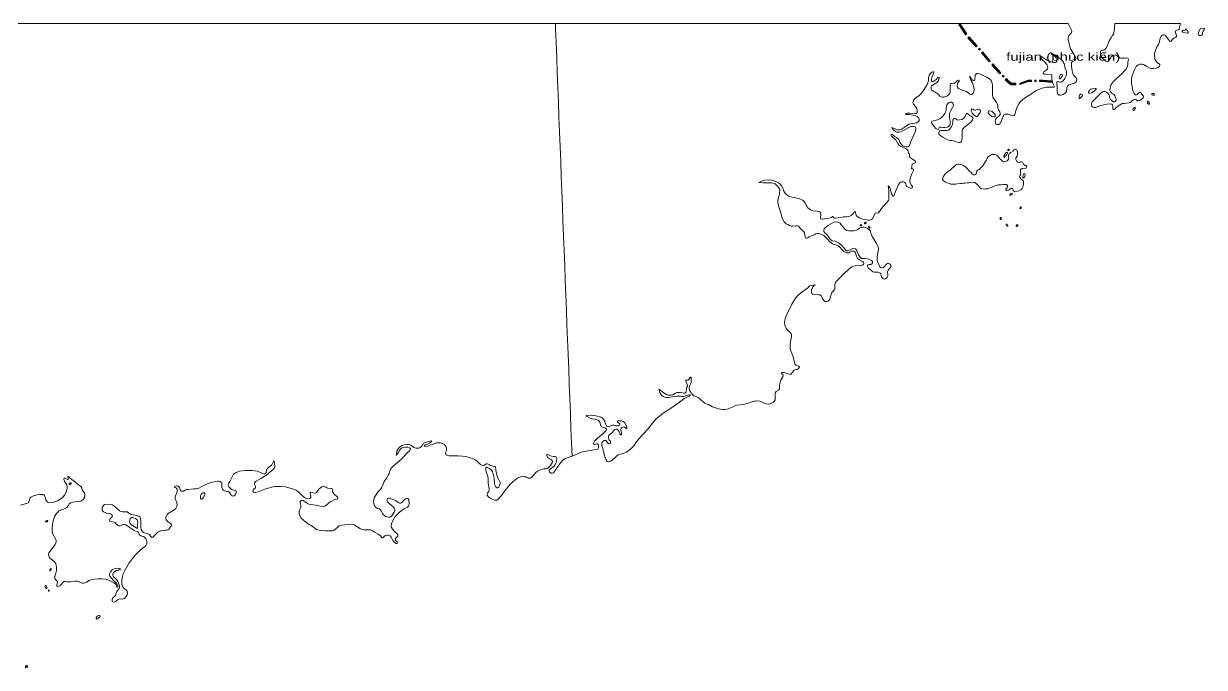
# Model space of a CAD drawing. Header units: metres. Extents: x -835890 to 1024355, y 79891 to 2211954.
# Drawn here: x 686663 to 981741, y 2050865 to 2211776 of the extents above; entities that cross this region are included whole.
import ezdxf

# ---------------------------------------------------------------- set-up
doc = ezdxf.new("R2010")
doc.units = ezdxf.units.M
doc.header["$LTSCALE"] = 2200
for name, color, linetype, lineweight in [('18', 7, 'Continuous', 13), ('20', 7, 'Continuous', 13), ('37', 7, 'Continuous', 13)]:
    doc.layers.add(name, color=color, linetype=linetype, lineweight=lineweight)

msp = doc.modelspace()

# ---------------------------------------------------------------- hatches: boundary and pattern name
at = {"layer": '37'}
for points in [[(920749, 2211746), (922355, 2209212), (922017, 2208998), (920411, 2211531)], [(922922, 2208439), (924976, 2206253), (924684, 2205979), (922630, 2208165)], [(925659, 2205214, 1), (925370, 2205559, 1)], [(926310, 2204749), (928237, 2202450), (927930, 2202193), (926003, 2204492)], [(928877, 2201694), (930913, 2199491), (930620, 2199220), (928583, 2201422)], [(931598, 2198456, 1), (931293, 2198786, 1)], [(932271, 2198022), (932760, 2197493), (933540, 2196851), (934630, 2196889), (934644, 2196489), (933402, 2196446), (932485, 2197202), (931977, 2197751)], [(935629, 2196923), (935607, 2196922), (937709, 2197673), (938506, 2197673), (938506, 2197273), (937778, 2197273), (935683, 2196525), (935643, 2196523)], [(939731, 2197473, 1), (939281, 2197473, 1)], [(940506, 2197673), (941350, 2197673), (943516, 2197482), (943480, 2197083), (941332, 2197273), (940506, 2197273)]]:
    msp.add_hatch(color=256, dxfattribs=at).paths.add_polyline_path(points)

# ---------------------------------------------------------------- linework, layer by layer
at = {"layer": '18'}
for p, q in [((947717, 2211776), (819552, 2211776)), ((908584, 2175519), (908725, 2176641)), ((931424, 2171523), (930994, 2171476)), ((883079, 2146211), (884494, 2146514))]:
    msp.add_line(p, q, dxfattribs=at)
for points in [[(614530, 2211776), (819552, 2211776), (819591, 2210767), (819595, 2210656), (819738, 2206946), (819881, 2203237), (820024, 2199529), (820167, 2195820), (820310, 2192112), (820453, 2188404), (820596, 2184696), (820739, 2180989), (820882, 2177282), (821025, 2173575), (821167, 2169869), (821310, 2166163), (821453, 2162457), (821596, 2158752), (821739, 2155047), (821882, 2151342), (822025, 2147637), (822167, 2143933), (822310, 2140229), (822453, 2136525), (822596, 2132822), (822739, 2129118), (822881, 2125416), (823024, 2121713), (823167, 2118011), (823310, 2114309), (823452, 2110607), (823595, 2106905), (823720, 2103674), (823245, 2103506), (822023, 2103085), (821405, 2102643), (820845, 2102025), (819078, 2099525), (818813, 2099378), (818401, 2099437), (818077, 2099760), (817989, 2100084), (818018, 2100319), (818166, 2100437), (818548, 2100643), (818902, 2100878), (819226, 2101143), (819491, 2101555), (819726, 2102114), (819844, 2102614), (819932, 2103114), (819844, 2103379), (819520, 2103555), (819196, 2103614), (818607, 2103673), (818195, 2103791), (817665, 2104055), (817518, 2104085), (817430, 2104026), (817430, 2103732), (817591, 2103423), (817788, 2103246), (818004, 2103099), (818514, 2102854), (818769, 2102609), (818867, 2102403), (818867, 2102217), (818759, 2101992), (818308, 2101355), (817763, 2100753), (817527, 2100547), (817203, 2100459), (816703, 2100459), (815584, 2100135), (815054, 2099870), (814582, 2099458), (813669, 2098429), (813257, 2098193), (813021, 2098164), (812756, 2098193)], [(819552, 2211776), (819591, 2210767), (819595, 2210656), (819738, 2206946), (819881, 2203237), (820024, 2199529), (820167, 2195820), (820310, 2192112), (820453, 2188404), (820596, 2184696), (820739, 2180989), (820882, 2177282), (821025, 2173575), (821167, 2169869), (821310, 2166163), (821453, 2162457), (821596, 2158752), (821739, 2155047), (821882, 2151342), (822025, 2147637), (822167, 2143933)], [(946861, 2198019), (946445, 2197492), (946111, 2197242), (945861, 2197159), (945583, 2197159), (945139, 2197270), (944972, 2197270), (944861, 2197131), (944861, 2196881), (944917, 2195827), (944972, 2194606), (945000, 2194273), (945250, 2193995), (945528, 2193884), (945861, 2193884), (946458, 2194037), (946931, 2194398), (947264, 2194814), (947403, 2195563), (947403, 2195758), (947542, 2196118), (947764, 2196368), (948403, 2196618), (949264, 2196923), (949542, 2197062), (949764, 2197367), (949847, 2197728), (949764, 2198144), (949472, 2198491), (949056, 2198880), (948833, 2199296), (948667, 2199962), (948500, 2201100), (948500, 2201794), (948556, 2202071), (948695, 2202238), (949445, 2202571), (949653, 2202857), (949653, 2203135), (949458, 2203551), (948847, 2204549), (948292, 2205437), (947681, 2207711), (947681, 2208182), (947903, 2208792), (948264, 2209208), (948570, 2209541), (948653, 2209763), (948570, 2210124), (948233, 2210776), (947717, 2211776)], [(958899, 2191346), (958790, 2191486), (958603, 2191626), (958142, 2191712), (957346, 2191681), (955863, 2191338), (954551, 2190839), (954122, 2190815), (953794, 2190940), (953591, 2191174), (953529, 2191439), (953560, 2191923), (953685, 2192250), (954169, 2192749), (955793, 2194325), (956300, 2194723), (956612, 2194832), (956971, 2194785), (957299, 2194613), (957643, 2194379), (957861, 2194052), (957955, 2193709), (958111, 2193178), (958314, 2192804), (958689, 2192445), (959032, 2192258), (959282, 2192227), (959469, 2192289), (959625, 2192492), (959680, 2192718), (959664, 2192983), (959540, 2193342), (959368, 2193732), (959212, 2193935), (958993, 2194138), (958556, 2194403), (958322, 2194606), (958197, 2194824), (958103, 2195152), (958158, 2195705), (958252, 2196095), (958470, 2196563), (958985, 2197250), (959735, 2197951), (961194, 2199285), (962256, 2200564), (962436, 2200868), (962514, 2201180), (962592, 2201555), (962592, 2202101), (962654, 2202459), (962748, 2202787), (962732, 2202943), (962592, 2203099), (962334, 2203185), (961913, 2203153), (961288, 2203107), (960929, 2203107), (960742, 2203122), (960492, 2203247), (960055, 2203621), (959711, 2203855), (959430, 2203949), (959118, 2203918), (958806, 2203762), (958486, 2203504), (958267, 2203130), (957971, 2202709), (957799, 2202475), (957580, 2202303), (957377, 2202288), (957128, 2202397), (956706, 2202693), (956316, 2203114), (956019, 2203582), (955800, 2204097), (955754, 2204690), (955800, 2204986), (955925, 2205095), (956097, 2205127), (956550, 2205111), (956800, 2205220), (957081, 2205532), (957424, 2206140), (957971, 2207482), (958337, 2208176), (958712, 2208706), (958993, 2209128), (959181, 2209861), (959256, 2210776), (959339, 2211776), (975756, 2211776)], [(975756, 2211776), (975529, 2210776), (975503, 2210660), (975456, 2210410), (975363, 2210285), (975175, 2210239), (974707, 2210145), (974566, 2210005), (974520, 2209818), (974504, 2209553), (974785, 2208805), (974785, 2208586), (974691, 2208493), (974473, 2208337), (974129, 2208150), (973794, 2207817), (973450, 2207427), (973325, 2207334), (973232, 2207334), (973091, 2207396), (972701, 2207895), (971983, 2208831), (971717, 2208972), (971405, 2208972), (971171, 2208878), (970937, 2208644), (970656, 2208145), (970421, 2206944), (970242, 2206562), (969836, 2205985), (969586, 2205345), (969399, 2204565), (969305, 2203941), (969344, 2203263), (969391, 2202841), (969578, 2202498), (969781, 2202186), (970062, 2201999), (970437, 2201718), (970577, 2201531), (970585, 2201367), (970507, 2201180), (970382, 2200977), (970023, 2200712), (969617, 2200619), (969055, 2200541), (968696, 2200541), (968321, 2200588), (967916, 2200728), (967354, 2201087), (966557, 2201586), (966097, 2201656), (965582, 2201640), (965176, 2201438), (964723, 2201016), (964176, 2200065), (963646, 2198536), (963529, 2197655), (963497, 2196844), (963755, 2195682), (963895, 2194980), (964223, 2194340), (964520, 2194013), (964645, 2193982), (964785, 2193982), (964910, 2194044), (965363, 2194512), (965503, 2194528), (965691, 2194543), (965941, 2194356), (966393, 2193841), (966503, 2193607), (966503, 2193420), (966471, 2193217), (966206, 2192952), (965511, 2192586), (965199, 2192461), (964980, 2192508), (964762, 2192742), (964559, 2192835), (964418, 2192835), (964184, 2192820), (963841, 2192648), (963263, 2192087), (962920, 2191977), (962311, 2191915), (961616, 2191845), (961226, 2191782), (960913, 2191673), (960523, 2191408), (959696, 2190800), (959352, 2190425), (959165, 2190347), (959102, 2190332), (958978, 2190332), (958884, 2190379), (958821, 2190519), (958821, 2190659), (958899, 2190924), (958899, 2191127), (958899, 2191346)], [(939820, 2195036), (941236, 2195619), (942292, 2195869), (943070, 2195924), (943903, 2195924), (944125, 2195924), (944208, 2196007), (944208, 2196146), (943875, 2196840), (943681, 2197395), (943625, 2197950), (943653, 2198616), (943611, 2198935), (943445, 2199074), (942056, 2199102), (941778, 2199129), (941583, 2199185), (941472, 2199351), (941556, 2199712), (941861, 2199879), (942500, 2200406), (942639, 2200711), (942528, 2201239), (942361, 2201544), (941861, 2202099), (941195, 2202682), (940861, 2203209), (940639, 2203764), (942389, 2202654), (943639, 2202182), (944222, 2202016), (944556, 2202043), (944722, 2202155), (944861, 2202404), (944861, 2202710), (944778, 2203154), (944472, 2203514), (943472, 2204236), (943389, 2204347), (943389, 2204375), (943500, 2204375), (945292, 2203306), (946042, 2202779), (946486, 2202252), (946736, 2201808), (946847, 2201086), (946903, 2200697), (947181, 2200170), (947292, 2199671), (947292, 2199199), (947222, 2198741), (946861, 2198019)], [(907497, 2189425), (907789, 2189425), (908157, 2189405), (909341, 2189289), (909574, 2189289), (909749, 2189347), (909924, 2189464), (910001, 2189677), (910001, 2189987), (909895, 2190559), (909526, 2191083), (909079, 2191607), (908924, 2191820), (908905, 2192014), (908924, 2192266), (909041, 2192537), (909332, 2192964), (910448, 2193827), (911011, 2194351), (911729, 2195281), (912466, 2196561), (912661, 2197007), (912777, 2197473), (912816, 2198210), (912991, 2198772), (913088, 2199044), (913631, 2199625), (913883, 2199761), (914039, 2199742), (914116, 2199664), (914116, 2199548), (914039, 2199315), (913728, 2198559), (913515, 2197861), (913515, 2197570), (913534, 2197415), (913631, 2197318), (913786, 2197318), (913980, 2197337), (914213, 2197453), (914679, 2197841), (915164, 2198326), (915320, 2198365), (915436, 2198287), (915436, 2198113), (915339, 2197725), (915145, 2197318), (914990, 2197143), (914631, 2196881), (913777, 2196377), (913583, 2196183), (913485, 2195912)], [(913485, 2195912), (913447, 2195524), (913641, 2195175), (913951, 2194884), (914456, 2194612), (914825, 2194419), (915116, 2194225), (915388, 2193934), (915640, 2193682), (915931, 2193468), (916203, 2193371), (916630, 2193371), (917358, 2193633), (917882, 2194060), (918134, 2194389), (918212, 2194680), (918231, 2196406), (918290, 2196620), (918367, 2196736), (918464, 2196814), (919008, 2196872), (919347, 2196920), (919619, 2197134), (920066, 2197580), (920279, 2197657), (920434, 2197657), (920493, 2197560), (920434, 2197386), (920163, 2196881), (920046, 2196610), (919969, 2196280), (919969, 2196028), (920027, 2195854), (920221, 2195640), (920493, 2195466), (921366, 2195097), (922259, 2194787), (922608, 2194574), (923152, 2194166), (923346, 2194089), (923540, 2194089), (923734, 2194147), (924006, 2194438), (924142, 2194806), (924190, 2195220), (924093, 2195782), (923977, 2196402), (923763, 2196945), (923414, 2197642), (923014, 2198616)], [(923014, 2198616), (923792, 2197672), (924097, 2197534), (924209, 2197534), (924320, 2197561), (924403, 2197700), (924403, 2198061), (924431, 2198533), (924486, 2198866), (924847, 2199338), (925014, 2199393), (925320, 2199338), (926347, 2198866), (926959, 2198588), (927570, 2198339), (928139, 2197908), (928417, 2197575), (928667, 2196854), (928750, 2196326), (928750, 2195605), (928750, 2194634), (928750, 2193912), (928875, 2193426), (929292, 2192788), (929820, 2192094), (929986, 2191706), (930097, 2191289), (930097, 2190707), (930320, 2190235), (930653, 2189763), (930736, 2189430), (930709, 2189097), (930570, 2188819), (929764, 2188181), (929514, 2187820), (929459, 2187515), (929514, 2187099), (929653, 2186738), (929875, 2186544), (930292, 2186571), (930514, 2186682), (930764, 2187015), (931459, 2188570), (931653, 2188958), (931931, 2189152), (932264, 2189180), (932681, 2189180), (933459, 2188930), (933875, 2188764), (934167, 2188833), (934278, 2188916), (934389, 2189166), (934695, 2190249), (934945, 2190942), (935361, 2191692), (935806, 2192330), (936792, 2193149), (939820, 2195036)], [(909438, 2177479), (908827, 2177896), (908303, 2178187), (908148, 2178342), (908089, 2178536), (908031, 2178943), (907934, 2179195), (907759, 2179428), (907682, 2179641), (907682, 2179971), (907624, 2180126), (907371, 2180378), (906731, 2180708), (905789, 2181144), (905421, 2181435), (905149, 2181823), (904838, 2182366), (904625, 2182715), (904334, 2182948), (903848, 2183277), (903577, 2183626), (903441, 2183879), (903441, 2184014), (903460, 2184131), (903547, 2184179), (903858, 2183946), (904324, 2183578), (904829, 2183287), (905139, 2183054), (905353, 2182822), (905644, 2182162), (905857, 2181813), (906110, 2181484), (906362, 2181251), (906711, 2181076), (907235, 2180999), (907507, 2180999), (907721, 2181018), (907857, 2181115), (908012, 2181290), (908410, 2182269), (909497, 2184732), (909652, 2185197), (909652, 2185527), (909574, 2185818), (909458, 2185954), (909206, 2186070), (908895, 2186070), (908371, 2186031), (907905, 2185837), (906372, 2185003), (905867, 2184732), (905498, 2184615), (905188, 2184615), (904858, 2184674), (904528, 2184829), (904159, 2185120), (903868, 2185430), (903654, 2185779), (904644, 2185352), (905071, 2185217), (905663, 2185246), (905974, 2185343), (906750, 2185828), (907565, 2186390), (907915, 2186603), (908303, 2186739), (908730, 2186797), (909429, 2186894), (909856, 2186991), (910302, 2187282), (910467, 2187563), (910467, 2187873), (910351, 2188145), (909943, 2188572), (909438, 2188824), (908895, 2188921), (908002, 2189018), (907342, 2189037), (907032, 2189095), (907206, 2189309), (907497, 2189425)], [(930994, 2171476), (930873, 2171469), (930194, 2171469), (929721, 2171351), (929366, 2171203), (929012, 2171026), (928717, 2170908), (928244, 2170701), (927919, 2170612), (927624, 2170494), (927062, 2170464), (926708, 2170435), (925999, 2170583), (925586, 2170849), (925172, 2171322), (924677, 2171820), (924311, 2172065), (923551, 2172107), (923060, 2172090), (922779, 2172016), (922440, 2171972), (921864, 2171927), (921539, 2171883), (921229, 2171839), (920771, 2171824), (919966, 2171698), (919626, 2171654), (919331, 2171639), (919035, 2171610), (918716, 2171621), (918415, 2171684), (918075, 2171787), (917750, 2171891), (917411, 2171994), (917086, 2172142), (916820, 2172275), (916443, 2172548), (916310, 2172829), (916340, 2173021), (916340, 2173213), (916429, 2173464), (916650, 2173760), (916886, 2174056), (917078, 2174307), (917374, 2174573), (917566, 2174721), (917817, 2174883), (918230, 2175176), (918718, 2175652), (919043, 2175933), (919309, 2176184), (919515, 2176391), (919781, 2176583), (920091, 2176671), (920467, 2176620), (920793, 2176531), (921088, 2176457), (921398, 2176368), (921620, 2176265), (921842, 2176161), (922211, 2175792), (923164, 2174823), (923357, 2174631), (923815, 2174113), (924051, 2173951), (924258, 2173951), (924583, 2174069), (924746, 2174246), (924820, 2174586), (924893, 2175000), (924938, 2175089), (925041, 2175148), (925204, 2175207), (925307, 2175252), (925486, 2175297), (926342, 2176236), (927026, 2177297), (927044, 2177315), (927191, 2177522), (927310, 2177729), (927448, 2178041), (927742, 2178442), (928069, 2178735), (928277, 2178890), (928500, 2179024), (928857, 2179102), (929153, 2179102), (929374, 2179058), (929596, 2178999), (929788, 2178880), (929951, 2178777), (930202, 2178481), (930586, 2178068), (930704, 2177935), (930837, 2177772), (931325, 2177373), (931547, 2177255), (931724, 2177255), (931872, 2177284), (932300, 2177432), (932419, 2177506)], [(932419, 2177506), (932646, 2177678), (932756, 2177854), (932845, 2178088), (932818, 2178555), (932803, 2178866), (932830, 2178974), (932873, 2179120), (932999, 2179260), (933182, 2179450), (933329, 2179589), (933743, 2179766), (933849, 2179838), (933952, 2179948), (934113, 2180197), (934275, 2180329), (934422, 2180373), (934599, 2180364), (934761, 2180290), (934891, 2180139), (934957, 2180007), (934962, 2179907), (935006, 2179774), (935078, 2179341), (935053, 2178818), (934979, 2178656), (934809, 2178453), (934766, 2178423), (934637, 2178215), (934637, 2177774), (934762, 2177472), (934880, 2177295), (935101, 2177156), (935339, 2177089), (935501, 2177089), (935708, 2177147), (935851, 2177222), (936050, 2177266), (936269, 2177147), (936535, 2176660), (936964, 2176349), (937126, 2176276), (937294, 2176158), (937329, 2176060), (937357, 2175909), (937286, 2175743), (936993, 2175522), (936550, 2175478), (936343, 2175522), (936166, 2175522), (935989, 2175478), (935885, 2175404), (935811, 2175300), (935782, 2175153), (935767, 2174872), (935767, 2174591), (935796, 2174443), (935841, 2174192), (935796, 2173940), (935588, 2173770), (935559, 2173489), (935643, 2173272), (935758, 2173104), (935870, 2172994), (936051, 2172822), (936260, 2172676), (936344, 2172593), (936459, 2172446), (936501, 2172300), (936511, 2171929), (936511, 2171752), (936490, 2171214), (936396, 2170869), (936218, 2170524), (936038, 2170307), (935412, 2169950), (934619, 2169771), (934373, 2169763), (934160, 2169919), (933988, 2170172), (933849, 2170410), (933750, 2170549), (933569, 2170608), (933421, 2170593), (933226, 2170467), (932988, 2170238), (932635, 2170041), (932340, 2169988), (932125, 2170067), (932086, 2170221), (932144, 2170410), (932250, 2170573), (932473, 2170745), (932540, 2170886), (932540, 2171129), (932503, 2171305), (932399, 2171482), (932267, 2171523), (932135, 2171572), (931726, 2171564), (931424, 2171523)], [(899488, 2164382), (900284, 2164502), (901275, 2165867), (902397, 2167063), (902808, 2167586), (902920, 2167866), (902920, 2168239), (902864, 2168912), (902920, 2170051), (902733, 2171228), (902901, 2171116), (903144, 2170724), (903331, 2170313), (903425, 2169827), (903574, 2169192), (903799, 2168781), (903855, 2168632), (903967, 2168613), (904098, 2168632), (904219, 2168884), (904724, 2170266), (905304, 2171574), (905659, 2171985), (905883, 2172153), (906238, 2172190), (906556, 2172190), (906874, 2172059), (907080, 2171891), (907173, 2171704), (907229, 2171368), (907267, 2171181), (907416, 2171051), (907678, 2170901), (908015, 2170733), (908276, 2170658), (908538, 2170658), (908706, 2170733), (908744, 2170770), (908800, 2170883), (908781, 2171051), (908426, 2171499), (908258, 2171798), (908173, 2172255), (908173, 2172704), (908342, 2173600), (908510, 2174049), (908697, 2174422), (908959, 2174870), (909052, 2175169), (909052, 2175337), (908921, 2175468), (908584, 2175519)], [(908725, 2176641), (908879, 2176704), (909499, 2176993), (909565, 2177189), (909438, 2177479)], [(882138, 2158116), (882023, 2158289), (881831, 2159251), (881811, 2159501), (881667, 2159760), (880762, 2160683), (880281, 2161106), (879935, 2161260), (879589, 2161260), (878915, 2161164), (878511, 2161164), (878088, 2161298), (877607, 2161529), (877241, 2161740), (876760, 2162202), (876288, 2162942), (876134, 2163423), (875884, 2164442), (875336, 2166201), (875163, 2167066), (875163, 2167585), (875317, 2168297), (875576, 2169171), (875634, 2170287), (875403, 2170748), (875018, 2171267), (874441, 2171709), (873998, 2171902), (873537, 2172017), (872401, 2172017), (871516, 2171959), (870400, 2172055), (871295, 2172488), (871795, 2172642), (872738, 2172699), (873623, 2172623), (874143, 2172507), (874778, 2172257), (875278, 2171950), (875740, 2171642), (876096, 2171229), (876462, 2170440), (876673, 2169921), (876904, 2169479), (877116, 2169191), (877404, 2168941), (877924, 2168652), (878675, 2168422), (879194, 2168287), (880416, 2168027)], [(880416, 2168027), (881128, 2167758), (881475, 2167528), (881763, 2167278), (881994, 2166951), (882225, 2166412), (882437, 2166028), (882629, 2165759), (882937, 2165470), (883322, 2165201), (883928, 2164977), (884986, 2164881), (885391, 2164842), (885660, 2164708), (885833, 2164496), (885872, 2164247), (885872, 2163882), (885833, 2163440), (885833, 2163151), (885910, 2162998), (886103, 2162902), (886353, 2162902), (886815, 2162940), (887411, 2163055), (887950, 2163132), (888264, 2163222), (888450, 2163318), (888604, 2163420), (888790, 2163542), (888874, 2163574), (888951, 2163574), (889002, 2163536), (889047, 2163427), (889085, 2163286), (889143, 2163209), (889278, 2163151), (889566, 2163132), (890182, 2163209), (890760, 2163286), (891527, 2163463), (892281, 2163515), (892863, 2163549), (893171, 2163651), (893479, 2163840), (893736, 2164096), (894130, 2164507), (894301, 2164781), (894353, 2164815), (894481, 2164789), (894584, 2164533), (894601, 2164139), (894704, 2163917), (894892, 2163677), (895115, 2163489), (895440, 2163267), (896365, 2162890), (897341, 2162702), (897752, 2162668), (898129, 2162685), (898548, 2162827), (898761, 2162990), (899488, 2164382)], [(893508, 2159983), (894172, 2160007), (894670, 2160101), (895120, 2160315), (895547, 2160623), (895926, 2160836), (896353, 2160931), (896709, 2160931), (897444, 2160670), (898013, 2160267), (898298, 2159888), (898416, 2159391), (898630, 2158751), (899033, 2158040), (899839, 2156785), (900147, 2156169), (900278, 2155683), (900278, 2155257), (900135, 2154688), (899993, 2153456), (899993, 2152556), (900278, 2151656), (900692, 2150909), (900977, 2150720), (901214, 2150696), (901499, 2150815), (901783, 2151052), (902281, 2151620), (902542, 2151810), (902779, 2151857), (903087, 2151762), (903301, 2151525), (903419, 2151289), (903443, 2151028), (903253, 2150744), (902921, 2150412), (902732, 2150128), (902566, 2149772), (902613, 2149038), (902613, 2148706), (902495, 2148398), (902329, 2148138), (902044, 2147972), (901748, 2147913), (901416, 2148055), (901131, 2148339), (900989, 2148694), (900894, 2149192), (900681, 2149429), (900230, 2149642), (899827, 2149689), (899282, 2149689), (898902, 2149761), (898428, 2150092), (897717, 2150732), (897574, 2151040), (897574, 2151277), (897693, 2151514), (897977, 2151561), (898404, 2151561), (898618, 2151703), (898796, 2151999), (898796, 2152284), (898511, 2152544), (897918, 2152876), (897444, 2153018), (896899, 2153042), (896353, 2153042), (896069, 2153089), (895689, 2153397), (895334, 2153966), (895002, 2154747), (894812, 2155269), (894551, 2155482), (894160, 2155612), (893875, 2155565), (893211, 2155209), (892619, 2155020), (892310, 2155020), (892097, 2155162), (891694, 2155612), (891101, 2156323), (890437, 2156868), (889987, 2157176), (889441, 2157365), (888754, 2157507), (888410, 2157709), (888101, 2158017), (887746, 2158633), (887366, 2159106), (886916, 2159462), (886631, 2159841), (886608, 2160125), (886750, 2160481), (887627, 2161286), (888540, 2161843), (889157, 2162174), (889583, 2162245), (890153, 2162127), (890698, 2161866), (890982, 2161487)], [(890982, 2161487), (891552, 2160777), (891883, 2160398), (892381, 2160090), (892879, 2160019), (893508, 2159983)], [(889393, 2146006), (889402, 2146550), (889471, 2146844), (889661, 2147206), (891710, 2149305), (892885, 2150411), (893629, 2150946), (894165, 2151153), (894493, 2151205), (895565, 2151343), (896153, 2151361), (896343, 2151430), (896568, 2151585), (896654, 2151775), (896654, 2151982), (896542, 2152181), (896162, 2152406), (895574, 2152699), (895332, 2152872), (895072, 2153097), (894951, 2153321), (894779, 2153649), (894606, 2154185), (894450, 2154617), (894294, 2154789), (894087, 2154910), (893810, 2154928), (893603, 2154876), (893171, 2154634), (892894, 2154478), (892617, 2154444), (892280, 2154467), (891986, 2154622), (891641, 2154829), (891139, 2155330), (890707, 2155796), (890188, 2156193), (889618, 2156469), (888840, 2156763), (888459, 2156970), (888166, 2157246), (887595, 2157867), (886603, 2158847), (885910, 2159174), (885468, 2159328), (884986, 2159328), (884679, 2159270), (884217, 2159020), (883004, 2158443), (882639, 2158193), (882331, 2158116), (882138, 2158116)], [(876034, 2124408), (876095, 2124483), (876293, 2124575), (876627, 2124590), (877083, 2124514), (877767, 2124225), (878071, 2124119), (878299, 2124119), (878496, 2124180), (878740, 2124468), (879021, 2124977), (879188, 2125114), (879431, 2125220), (879735, 2125296), (879963, 2125341), (880222, 2125448), (880571, 2125782), (880571, 2125919), (880495, 2126025), (880328, 2126146), (879902, 2126283), (879644, 2126435), (879477, 2126602), (879370, 2126830), (879241, 2127430), (878937, 2128462), (878664, 2129419), (878344, 2130163), (878215, 2130702), (878215, 2131188), (878246, 2131704), (878428, 2132783), (878557, 2133425), (878542, 2133957), (878481, 2134230), (878253, 2134564), (877600, 2135186), (877205, 2135641), (877037, 2135990), (876901, 2136400), (876840, 2137068), (876870, 2137584), (876961, 2138008), (877288, 2138927), (878656, 2141658), (879568, 2143115), (880252, 2143889), (881255, 2144754), (882532, 2145619), (883079, 2146211)], [(884494, 2146514), (883861, 2145989), (883688, 2145609), (883584, 2145315), (883549, 2145039), (883549, 2144728), (883549, 2144486), (883670, 2144279), (883861, 2144140), (884146, 2144028), (885270, 2143994), (885633, 2143959), (885857, 2143855), (886030, 2143717), (886151, 2143493), (886238, 2143164), (886376, 2142871), (886653, 2142577), (886964, 2142353), (887223, 2142318), (887431, 2142318), (887707, 2142439), (887967, 2142612), (888105, 2142871), (888269, 2143501), (888442, 2144192), (888563, 2144434), (888788, 2144728), (889134, 2145039), (889324, 2145211), (889393, 2145384), (889393, 2145609), (889393, 2146006)], [(822167, 2143933), (822310, 2140229), (822453, 2136525), (822596, 2132822), (822739, 2129118), (822881, 2125416), (823024, 2121713), (823167, 2118011), (823310, 2114309), (823452, 2110607), (823595, 2106905), (823720, 2103674)], [(840444, 2108019), (842651, 2110373), (844105, 2112249), (844738, 2112957), (846516, 2114370), (849564, 2116382), (850886, 2117414), (851707, 2118037), (852406, 2118417), (853014, 2118690), (853197, 2118827), (853227, 2118933), (853212, 2118979), (853029, 2118979), (852292, 2118789), (851517, 2118576), (851152, 2118576), (850803, 2118637), (850392, 2118667), (849936, 2118652), (847763, 2118318), (847337, 2118333), (846881, 2118409), (846516, 2118576), (846197, 2118819), (845924, 2119123), (845650, 2119594), (845407, 2120429), (846349, 2119715), (846972, 2119275), (847383, 2119001), (847824, 2118865), (848591, 2118903), (848895, 2118994), (849549, 2119389), (849929, 2119540), (850370, 2119586), (850841, 2119540), (851692, 2119404), (851905, 2119404), (852041, 2119449), (852163, 2119571), (852269, 2119783), (852285, 2120467), (852338, 2120733), (852475, 2120960), (852566, 2121127), (852566, 2121310), (852520, 2121537), (852140, 2122342), (852140, 2122524), (852186, 2122616), (852307, 2122676), (852581, 2122676), (852733, 2122692), (852885, 2122798), (853235, 2123284), (853341, 2123375), (853417, 2123375), (853508, 2123314), (853523, 2123193), (853516, 2122623), (853516, 2122259), (853455, 2122046), (853303, 2121682), (853075, 2121196), (852946, 2120778)], [(853873, 2118986), (854162, 2118758), (854800, 2118500), (855233, 2118295), (855598, 2118052), (855917, 2117748), (856449, 2117217), (856860, 2116944), (857453, 2116670), (857848, 2116534), (858859, 2116025), (860059, 2115539), (860819, 2115387), (861351, 2115296), (861974, 2115357), (862727, 2115531), (863943, 2116017), (864596, 2116306), (864931, 2116382), (865630, 2116473), (866474, 2116556), (868039, 2117012), (869118, 2117376), (869559, 2117437), (870106, 2117483), (870631, 2117414), (871269, 2117141), (871877, 2116853), (872242, 2116701), (872743, 2116655), (873382, 2116807), (873975, 2117065), (874263, 2117308), (874453, 2117771), (874469, 2118394), (874484, 2119335), (874545, 2119578), (874697, 2119791), (875312, 2120148), (875510, 2120360), (875571, 2120619), (875571, 2121424), (875616, 2121864), (875692, 2122152), (875867, 2122646), (876399, 2123496), (876475, 2123709), (876475, 2123906), (876414, 2124073), (876065, 2124286), (876034, 2124347), (876034, 2124408)], [(852946, 2120778), (852946, 2120414), (853067, 2120110), (853508, 2119533), (853660, 2119229), (853873, 2118986)], [(830626, 2112125), (830510, 2112414), (830279, 2112617), (829902, 2112762), (829351, 2112878), (828713, 2112993), (828221, 2113196), (827380, 2113573), (827264, 2113717), (827293, 2113833), (828308, 2113920), (829699, 2113775), (830916, 2113399), (831409, 2113051), (831699, 2112733), (831873, 2112327), (832105, 2111719), (832250, 2111372), (832366, 2111198), (832742, 2111111), (833206, 2111140), (833844, 2111401), (834163, 2111401), (834366, 2111343), (834713, 2111227), (835003, 2111227), (835293, 2111256), (835612, 2111430), (835670, 2111632), (835641, 2111777), (835090, 2112154), (835003, 2112298), (835003, 2112414), (835148, 2112501), (835525, 2112501), (836047, 2112472), (836452, 2112298), (836887, 2111980), (837235, 2111430), (837438, 2111024), (837438, 2110735), (837438, 2110619), (837380, 2110590), (837264, 2110590), (836887, 2110908), (836568, 2110966), (836336, 2110937), (836163, 2110850), (836018, 2110648), (835931, 2110242), (836076, 2109402), (836047, 2109084)], [(823720, 2103674), (824158, 2103829), (825277, 2104359), (826278, 2104711), (828781, 2105152), (829752, 2105329), (830135, 2105446), (830312, 2105711), (830341, 2106328), (830282, 2106563), (830076, 2106710), (829870, 2106710), (829428, 2106534), (829252, 2106534), (829134, 2106563), (829104, 2106710), (829104, 2106946), (829311, 2107387), (830194, 2108239), (831235, 2109055), (831757, 2109576), (832250, 2110098), (832308, 2110329), (832308, 2110445), (832047, 2110648), (831322, 2110937), (831032, 2111111), (830887, 2111314), (830626, 2112125)], [(836047, 2109084), (836018, 2108997), (835931, 2108997), (835699, 2109258), (835438, 2109924), (835177, 2110271), (835003, 2110416), (834742, 2110416), (834394, 2110300), (834076, 2109953), (833786, 2109605), (833554, 2109402), (833235, 2109171), (832945, 2108881), (832800, 2108447), (832829, 2108041), (833032, 2107752), (833264, 2107491), (833351, 2107231), (833293, 2106999), (833177, 2106796), (832945, 2106709), (832829, 2106709), (832539, 2106999), (832250, 2107520), (832163, 2107607), (832018, 2107636), (831728, 2107578), (831264, 2107144), (831148, 2106912), (831148, 2106564), (831148, 2106246), (831380, 2105551), (831525, 2105088), (831670, 2104566), (831800, 2103736), (832320, 2102617), (832525, 2102288), (832896, 2102206), (833389, 2102370), (834294, 2103192), (834788, 2103685), (835281, 2103973), (836392, 2104302), (837297, 2104671), (838366, 2105411), (839066, 2106151), (839642, 2107028), (839971, 2107439), (840444, 2108019)], [(786952, 2106143), (786842, 2106235), (786842, 2106327), (786916, 2106400), (787117, 2106491), (787557, 2106620), (787942, 2106784), (788235, 2107004), (788492, 2107224), (788675, 2107480), (788235, 2107407), (787319, 2107132), (786806, 2107004), (786604, 2106876), (786494, 2106766), (786311, 2106418), (786072, 2106052), (785779, 2105814), (785394, 2105685), (785083, 2105649), (784753, 2105649), (784404, 2105722), (784166, 2105832), (783799, 2106125), (783341, 2106381), (782956, 2106546), (782498, 2106583), (781792, 2106464), (781242, 2106299), (780839, 2106098), (780509, 2105859), (780179, 2105365), (779959, 2104870), (779831, 2104449), (779812, 2103863), (780032, 2104120), (780271, 2104522), (780601, 2105054), (780820, 2105402), (781077, 2105621), (781462, 2105805), (782085, 2105896), (782690, 2105896), (783094, 2105750), (783295, 2105585), (783314, 2105457), (783277, 2105273), (783149, 2105072), (782470, 2104376), (781205, 2103021), (779528, 2101565), (778868, 2101015), (778593, 2100777), (778373, 2100429), (778172, 2099990), (777979, 2099321), (777796, 2098882), (777393, 2098241), (776989, 2097691), (776769, 2097288), (776439, 2096519), (776119, 2095759), (775825, 2095338), (775367, 2094898), (774927, 2094349), (774304, 2093268), (774166, 2092636), (774111, 2092233), (774203, 2091720), (774350, 2091226), (774606, 2090896), (774826, 2090731), (775119, 2090603), (775578, 2090457), (775825, 2090264), (776045, 2090008), (776155, 2089660), (776338, 2089294), (776485, 2089056), (776815, 2088799), (777127, 2088616), (777567, 2088506), (777897, 2088451), (778190, 2088451), (778410, 2088525), (778648, 2088726), (779290, 2089678), (779436, 2090008), (779436, 2090319), (779326, 2090649), (779180, 2090850), (778942, 2091107), (778538, 2091437), (777933, 2091931), (777677, 2092187), (777548, 2092462), (777548, 2092865), (777622, 2093048), (777787, 2093140), (778080, 2093140), (778465, 2093012)], [(812756, 2098193), (812432, 2098340), (811991, 2098605), (811608, 2098635), (811019, 2098576), (810120, 2098178), (809414, 2097649), (808295, 2096648), (806704, 2094648), (806086, 2093794), (805276, 2092897), (804893, 2092661), (804657, 2092632), (804304, 2092632), (803951, 2092809), (803361, 2093162), (802949, 2093397), (802684, 2093662), (802537, 2093927), (802537, 2094191), (802625, 2094515), (802949, 2094868), (803008, 2095133), (803008, 2095457), (802831, 2096398), (802743, 2096987), (802743, 2097575), (802743, 2098046), (802655, 2098605), (802286, 2099758), (802140, 2100381), (802140, 2100765), (802213, 2100911), (802305, 2100930), (802488, 2100911), (803111, 2100600), (803533, 2100234), (803808, 2099813), (804028, 2099191), (804248, 2098129), (804358, 2096940), (804431, 2096409), (804614, 2096043), (804926, 2095768), (805164, 2095732), (805311, 2095787), (805421, 2095915), (805604, 2096208), (805696, 2096555), (805714, 2096830), (805714, 2097086), (805568, 2097452), (805274, 2098093), (804963, 2098898), (804834, 2099429), (804651, 2099960), (804633, 2100436), (804596, 2100911), (804422, 2101070), (804000, 2101180), (803377, 2101345), (803065, 2101473), (802791, 2101620), (802516, 2101729), (802259, 2101729), (802076, 2101620), (801801, 2101400), (801617, 2101345), (801416, 2101345), (801141, 2101418), (800829, 2101601), (800554, 2101803), (800261, 2102114), (799986, 2102407), (799537, 2102764), (798840, 2103076), (797722, 2103424), (797099, 2103570), (796329, 2103698), (795229, 2103717), (793002, 2103762), (792452, 2103909), (792195, 2104037), (792122, 2104202), (792122, 2104403), (792122, 2104605), (792305, 2105081), (792360, 2105447), (792360, 2105685), (792268, 2106015), (792048, 2106345), (791792, 2106620), (791343, 2106848), (790848, 2106977), (790334, 2107032), (789876, 2106977), (789235, 2106720), (788245, 2106372), (787566, 2106189), (787126, 2106098), (786952, 2106143)], [(756137, 2092572), (756504, 2092554), (756797, 2092426), (757219, 2092151), (757622, 2091839), (757934, 2091675), (758429, 2091565), (759657, 2091382), (760830, 2091125), (761518, 2091061), (761958, 2091153), (762343, 2091427), (762838, 2091904), (763296, 2092270), (763846, 2092526), (764469, 2092801), (765037, 2092911), (765147, 2093021), (765175, 2093195), (765065, 2093433), (764826, 2093689), (764313, 2094056), (764093, 2094330), (763983, 2094605), (763892, 2094861), (763910, 2095356), (763818, 2095502), (763672, 2095576), (763433, 2095612), (762700, 2095667), (762443, 2095741), (762205, 2095887), (761884, 2096079), (761609, 2096153), (761371, 2096116), (761151, 2095969), (760546, 2095493), (760198, 2095054), (759850, 2094614), (759630, 2094468), (759446, 2094431), (758951, 2094504), (758456, 2094596), (758346, 2094578), (758310, 2094468), (758310, 2094248), (758420, 2093680), (758438, 2093369), (758346, 2093204), (758163, 2093039), (757622, 2093012), (757219, 2093122), (756889, 2093305), (756522, 2093616), (755844, 2094275), (755349, 2094715), (754854, 2095045), (754341, 2095301), (753571, 2095539), (751985, 2095969), (750849, 2096116), (750061, 2096116), (749327, 2096061), (748374, 2095860), (746953, 2095393), (745285, 2094733), (744515, 2094605), (744149, 2094642), (744039, 2094770), (743956, 2094980), (743993, 2095164), (744195, 2095420), (744580, 2095750), (744635, 2095896), (744635, 2096061), (744433, 2096427), (744396, 2096702), (744396, 2096995), (744488, 2097178), (744800, 2097435), (745918, 2098076), (747448, 2098982), (747778, 2099275), (748053, 2099568), (748273, 2099770), (749062, 2100338), (749300, 2100594), (749428, 2100869), (749428, 2101125), (749364, 2101720), (749291, 2102508), (749126, 2102343), (749016, 2102142), (748869, 2101794), (748686, 2101501), (748374, 2101244), (747824, 2100860), (747586, 2100603), (747476, 2100420), (747384, 2100127), (747256, 2099577)], [(695232, 2071080), (695048, 2071135), (694975, 2071263), (694957, 2071409), (695085, 2071812), (695103, 2072105), (695103, 2072325), (694975, 2072490), (694682, 2072765), (694462, 2073058), (694425, 2073369), (694462, 2073644), (694718, 2074431), (694847, 2075054), (694874, 2075668), (694764, 2076510), (694618, 2076931), (694306, 2077334), (693518, 2077939), (693160, 2078277), (692940, 2078735), (692867, 2079120), (692940, 2079468), (693215, 2079852), (694077, 2080915), (694526, 2081565), (694746, 2082004), (694783, 2082261), (694783, 2082572), (694636, 2082975), (693884, 2084294), (693802, 2084706), (693820, 2085786), (693985, 2087160), (694178, 2088048), (694379, 2088579), (694856, 2089312), (695186, 2089678), (695479, 2089971), (695818, 2090145), (696717, 2090383), (697248, 2090622), (697523, 2090878), (697853, 2091299), (698073, 2091739), (698440, 2092032), (698843, 2092178), (699540, 2092252), (700639, 2092361), (701089, 2092517), (701510, 2092865), (701858, 2093323), (701968, 2093726), (701987, 2094147), (701858, 2094477), (701565, 2094806), (701364, 2095081), (701290, 2095319), (701208, 2095750), (701079, 2095969), (700859, 2096171), (700383, 2096464), (699943, 2096830), (699411, 2097288), (698678, 2097801), (698275, 2098131), (697862, 2098579), (697752, 2098579), (697734, 2098579), (697716, 2098506), (697807, 2098048), (697807, 2097883), (697752, 2097810), (697642, 2097810), (697056, 2098121), (696817, 2098121), (696707, 2097993), (696707, 2097810), (696854, 2097407), (697441, 2096473), (697514, 2096052), (697532, 2095594), (697367, 2094880), (696973, 2093973), (696497, 2093387), (695947, 2093002), (695122, 2092526), (693857, 2092050), (693151, 2092023), (692638, 2092187), (692363, 2092462), (692180, 2092755), (692106, 2093158), (691923, 2093817), (691721, 2094019), (691428, 2094111), (690750, 2094111), (690016, 2093982), (689100, 2093708), (688504, 2093442), (688339, 2093259)], [(747256, 2099577), (747109, 2099339), (746944, 2099248), (746761, 2099230), (746229, 2099376), (745093, 2099871), (743782, 2100063), (741967, 2100118), (740592, 2099898), (739612, 2099504), (739153, 2099156), (738860, 2098680), (738439, 2097801), (738164, 2097361), (737944, 2096922), (737788, 2096583), (737788, 2096345), (737934, 2095997), (738264, 2095649), (738558, 2095393), (738796, 2095283), (739309, 2095191), (739658, 2095063), (739768, 2094916), (739804, 2094752), (739804, 2094532), (739639, 2094074), (739318, 2093772), (738952, 2093698), (738769, 2093717), (738530, 2093900), (738439, 2094065), (738274, 2094339), (738090, 2094614), (737944, 2094742), (737760, 2094816), (737522, 2094834), (736880, 2094980), (736569, 2095145), (736330, 2095402), (736165, 2095713), (736165, 2096098), (736220, 2096537), (736220, 2096830), (736147, 2097068), (735808, 2097297), (735386, 2097389), (735038, 2097389), (734268, 2097261), (732985, 2096913), (731335, 2096143), (730409, 2095695), (729823, 2095493), (729236, 2095457), (727788, 2095365), (727403, 2095310), (727073, 2095164), (726652, 2094944), (726386, 2094898), (726092, 2094898), (725964, 2094990), (725762, 2095209), (725689, 2095502), (725598, 2095814), (725451, 2096034), (725249, 2096162), (725066, 2096235), (724846, 2096235), (724278, 2095997), (724534, 2095869), (724846, 2095649), (725048, 2095393), (725066, 2095136), (725029, 2094733), (724883, 2094367), (724626, 2093726), (724571, 2093360), (724571, 2093030), (724663, 2092664), (724938, 2092059), (725002, 2091501), (724947, 2091043), (724708, 2090603), (724250, 2090219), (723609, 2089816), (722784, 2089358), (722509, 2089101), (722243, 2088525), (722188, 2088213), (722188, 2087957), (722261, 2087755), (722426, 2087554), (722591, 2087371), (722829, 2087188), (723269, 2086949), (723489, 2086711), (723581, 2086510), (723581, 2086308), (723471, 2086089), (722985, 2085438), (722674, 2085237)], [(688339, 2093259), (688229, 2093039), (688119, 2092581), (687973, 2092270), (687771, 2092032), (687423, 2091867), (685846, 2091427)], [(778465, 2093012), (779033, 2092828), (779748, 2092481), (780261, 2092078), (780582, 2091922), (780820, 2091922), (781022, 2091977), (781224, 2092142), (781700, 2092654), (782122, 2093002), (782397, 2093149), (782544, 2093149), (782672, 2093076), (782892, 2092838), (783039, 2091775), (782965, 2091446), (782819, 2091171), (782562, 2090951), (782232, 2090750), (781719, 2090457), (781242, 2090164), (780582, 2089669), (779482, 2088570), (778813, 2087444), (778557, 2086711), (778520, 2086253), (778593, 2085851), (778813, 2085448), (779336, 2084852), (780032, 2084248), (780142, 2084010), (780161, 2083845), (780142, 2083662), (780051, 2083515), (779611, 2083039), (779574, 2082874), (779556, 2082691), (779647, 2082526), (780023, 2082224), (780096, 2081986), (780023, 2081858), (779876, 2081821), (779693, 2081858), (779436, 2082041), (779125, 2082316), (778923, 2082591), (778777, 2082920), (778502, 2083415), (778245, 2083726), (777842, 2083891), (777475, 2083909), (777072, 2083836), (776760, 2083598), (776393, 2083232), (776283, 2083232), (776155, 2083250), (776064, 2083415), (775917, 2083653), (775642, 2083909), (775257, 2084202), (774386, 2084633), (773910, 2084962), (773635, 2085127), (773396, 2085219), (773085, 2085255), (771673, 2085219), (771288, 2085292), (770885, 2085493), (769299, 2086455), (768914, 2086601), (768511, 2086638), (766128, 2086418), (765551, 2086226), (765166, 2085951), (764799, 2085548), (764304, 2085145), (763919, 2084999), (763369, 2084962), (762049, 2084962), (760821, 2085090), (760115, 2085228), (759804, 2085356), (759492, 2085612), (759125, 2085942), (758740, 2086199), (758356, 2086400), (757824, 2086656), (756632, 2087645), (755972, 2088286), (755725, 2088790), (755542, 2089321), (755542, 2089761), (755615, 2090127), (755872, 2090622), (755982, 2090988), (755963, 2091263), (755881, 2091766), (755734, 2092151), (755734, 2092352), (755899, 2092517), (756137, 2092572)], [(722674, 2085237), (722344, 2085145), (722032, 2085127), (721372, 2085072), (720951, 2084962), (720401, 2084761), (720089, 2084578), (719759, 2084285), (719246, 2083625), (719007, 2083442), (718797, 2083396), (718650, 2083451), (718448, 2083616), (718173, 2084037), (717953, 2084184), (717715, 2084275), (717367, 2084349), (716853, 2084459), (716597, 2084569), (716249, 2084916), (716010, 2085301), (715919, 2086034), (715955, 2087627), (715909, 2088094), (715763, 2088387), (715543, 2088607), (715231, 2088717), (714003, 2088973), (713380, 2089193), (712903, 2089486), (712536, 2089706), (712261, 2089779), (711913, 2089779), (711382, 2089761), (710987, 2089843), (710621, 2090008), (710181, 2090374), (709759, 2090777), (709228, 2091253), (708788, 2091510), (708384, 2091620), (707376, 2091693), (706863, 2091583), (706505, 2091263), (706340, 2090970), (706285, 2090731), (706285, 2090438), (706322, 2090145), (706487, 2089889), (706652, 2089724), (707019, 2089559), (707312, 2089449), (708320, 2089285), (708577, 2089138), (708797, 2088900), (708834, 2088717), (708788, 2088525), (708641, 2088305), (708201, 2087902), (708109, 2087774), (708109, 2087627), (708219, 2087444), (708458, 2087334), (708879, 2087242), (709264, 2087133), (709613, 2086986), (709833, 2086785), (710016, 2086473), (710236, 2086327), (710474, 2086253), (710731, 2086253), (711024, 2086345), (711519, 2086547), (711867, 2086565), (712234, 2086473), (712656, 2086272), (713242, 2085851), (714113, 2085200), (714590, 2084944), (715213, 2084706), (715396, 2084559), (715488, 2084449), (715561, 2084065), (715708, 2083882), (715964, 2083772), (716606, 2083589), (716863, 2083406), (717174, 2083039), (717477, 2082407), (717477, 2082059), (717458, 2081730), (717312, 2081437), (717073, 2081089), (716414, 2080667), (715699, 2080063), (714425, 2078845), (713068, 2077032), (711922, 2075118), (711556, 2074221), (711272, 2073259), (711217, 2072508)], [(711217, 2072508), (711217, 2071666), (711345, 2071208), (711556, 2070832), (711812, 2070576), (712344, 2070173), (712546, 2069917), (712582, 2069697), (712619, 2069386), (712582, 2069038), (712289, 2068543), (711886, 2068122), (711547, 2067966), (711253, 2067930), (710777, 2067966), (710447, 2067911), (710153, 2067765), (709768, 2067417), (709457, 2067215), (709200, 2067179), (708962, 2067215), (708797, 2067362), (708760, 2067582), (708760, 2067801), (708834, 2068076), (709072, 2068369), (709585, 2068827), (709695, 2069010), (709732, 2069248), (709860, 2069614), (709988, 2069871), (710300, 2070255), (710520, 2070603), (710593, 2070878), (710593, 2071135), (710438, 2071766), (710236, 2072334), (709979, 2072719), (709613, 2073067), (709264, 2073360), (709044, 2073635), (708953, 2073909), (708953, 2074202), (709145, 2074614), (709420, 2074871), (709787, 2075091), (710043, 2075127), (710410, 2075182), (710740, 2075274), (710813, 2075365), (710832, 2075494), (710703, 2075585), (710447, 2075658), (709695, 2075622), (709109, 2075439), (708797, 2075219), (708375, 2074779), (708174, 2074431), (708119, 2074083), (708119, 2073882), (708229, 2073625), (708522, 2073259), (709164, 2072600), (709677, 2072124), (709952, 2071776), (710117, 2071446), (710172, 2071171), (710181, 2070979), (710126, 2070906), (709979, 2070942), (709869, 2071180), (709759, 2071510), (709594, 2071712), (709228, 2071968), (708623, 2072334), (707743, 2072755), (707175, 2072902), (706313, 2072994), (705341, 2072994), (704361, 2072948), (703591, 2072783), (703023, 2072563), (702344, 2072179), (702014, 2071977), (701684, 2071922), (701373, 2071922), (701024, 2072032), (700392, 2072371), (700025, 2072444), (699439, 2072444), (698376, 2072279), (697899, 2072224), (697496, 2072224), (697019, 2072298), (696744, 2072298), (696524, 2072206), (696368, 2072032), (696075, 2071574), (695745, 2071263), (695488, 2071135), (695232, 2071080)]]:
    msp.add_lwpolyline(points, dxfattribs=at)
for points in [[(977589, 2209862), (977675, 2209744), (977718, 2209636), (977707, 2209496), (977632, 2209409), (977492, 2209366), (976898, 2209463), (976509, 2209593), (976315, 2209679), (976229, 2209830), (976229, 2209959), (976304, 2210099), (976542, 2210121), (976790, 2210078), (976909, 2210121), (977017, 2210218), (977114, 2210401), (977189, 2210433), (977297, 2210369), (977427, 2210078)], [(981741, 2210654), (981719, 2210396), (981654, 2210202), (981460, 2209879), (981288, 2209448), (981244, 2209039), (981105, 2208874), (980770, 2208802), (980511, 2208824), (980274, 2208996), (980209, 2209212), (980274, 2209535), (980446, 2210008), (980748, 2210590)], [(945892, 2198154), (945682, 2198006), (945577, 2197963), (945507, 2197971), (945490, 2198146), (945525, 2198538), (945682, 2198878), (945813, 2199044), (945988, 2199079), (946171, 2199000), (946267, 2198870), (946267, 2198704), (946224, 2198529)], [(952933, 2195010), (953113, 2195223), (953360, 2195392), (953731, 2195481), (954517, 2195560), (954679, 2195545), (954713, 2195500), (954691, 2195422), (954163, 2194928), (953860, 2194614), (953635, 2194513), (953433, 2194434), (952916, 2194356), (952804, 2194389), (952759, 2194524), (952759, 2194703)], [(950681, 2193144), (950597, 2193037), (950519, 2193037), (950451, 2193149), (950440, 2193307), (950451, 2193565), (950507, 2193856), (950676, 2194058), (950822, 2194137), (951035, 2194137), (951181, 2194058), (951305, 2193912), (951305, 2193733), (951237, 2193609)], [(968819, 2193888), (968700, 2193941), (968604, 2194046), (968569, 2194147), (968573, 2194212), (968613, 2194291), (968718, 2194344), (968884, 2194344), (969090, 2194282), (969205, 2194186), (969279, 2194076), (969279, 2193989), (969226, 2193906), (969099, 2193871)], [(918171, 2187396), (918220, 2187107), (918192, 2186712), (918093, 2186388), (917854, 2186135), (917508, 2185888), (916845, 2185803), (916380, 2185832), (915985, 2185874), (915689, 2185860), (915477, 2185733), (915365, 2185536), (915280, 2185381), (915125, 2185338), (914956, 2185353), (914631, 2185564), (914194, 2186057), (913531, 2186945), (913524, 2187121), (913609, 2187290), (913806, 2187403), (914300, 2187543), (915132, 2187755), (915879, 2188149), (916486, 2188713), (916902, 2189269), (917099, 2189791), (917212, 2190354), (917311, 2191214), (917409, 2191496), (917635, 2191806), (917959, 2192059), (918270, 2192144), (918594, 2192101), (918855, 2191883), (918982, 2191629), (919024, 2191390), (918968, 2191136), (918784, 2190770), (918361, 2190037), (918157, 2189537), (918044, 2189086), (918072, 2188368)], [(925314, 2188965), (925123, 2188692), (924926, 2188579), (924729, 2188579), (924475, 2188706), (924108, 2188959), (923741, 2189424), (923459, 2189932), (923431, 2190171), (923502, 2190354), (923629, 2190439), (923847, 2190401), (924073, 2190232), (924270, 2190120), (924454, 2190134), (924623, 2190190), (925046, 2190359), (925272, 2190359), (925441, 2190345), (925638, 2190218), (925765, 2190007), (925765, 2189796), (925681, 2189556)], [(928600, 2188571), (928233, 2188895), (927909, 2189190), (927697, 2189486), (927669, 2189697), (927782, 2189880), (928022, 2190007), (928289, 2189993), (928698, 2189796), (929107, 2189416), (929418, 2189021), (929474, 2188782), (929446, 2188585), (929305, 2188472), (929079, 2188444)], [(963973, 2190579), (964260, 2190840), (964364, 2190879), (964482, 2190840), (964469, 2190697), (964469, 2190553), (964338, 2190332), (964181, 2190162), (963999, 2190084), (963855, 2190123), (963842, 2190267), (963842, 2190397)], [(967743, 2191663), (967597, 2191772), (967556, 2191861), (967547, 2192154), (967556, 2192343), (967571, 2192358), (967615, 2192361), (967740, 2192305), (967879, 2192181), (968033, 2192003), (968054, 2191858), (968054, 2191781), (968024, 2191713), (967965, 2191651), (967920, 2191633), (967864, 2191633)], [(920554, 2187720), (921125, 2187825), (921506, 2188023), (921746, 2188220), (921929, 2188558), (922225, 2189178), (922381, 2189305), (922522, 2189291), (922804, 2189079), (923142, 2188797), (923424, 2188628), (923720, 2188459), (923861, 2188248), (923875, 2187980), (923819, 2187684), (923466, 2187205), (921690, 2185810), (921436, 2185557), (921288, 2185296), (921245, 2185014), (921231, 2183380), (921140, 2182626), (921055, 2182358), (920886, 2182147), (920702, 2182077), (920350, 2182077), (919941, 2182175), (919405, 2182373), (918968, 2182499), (918517, 2182542), (918122, 2182584), (917558, 2182753), (916408, 2183394), (915604, 2183887), (915393, 2184197), (915393, 2184507), (915463, 2184789), (915647, 2184986), (915950, 2185092), (916641, 2185078), (917388, 2185078), (917783, 2185148), (918108, 2185388), (918573, 2186050), (918799, 2186585), (918869, 2187163), (918890, 2187691), (918961, 2187917), (919102, 2188044), (919271, 2188100), (919468, 2188100), (919722, 2187889), (919948, 2187706), (920145, 2187649)], [(931913, 2178529), (931851, 2178436), (931789, 2178343), (931727, 2178333), (931644, 2178446), (931634, 2178601), (931644, 2178746), (931727, 2178932), (931923, 2179253), (932223, 2179573), (932368, 2179625), (932472, 2179594), (932513, 2179511), (932513, 2179428), (932472, 2179232), (932285, 2178932)], [(932689, 2180090), (932632, 2180123), (932608, 2180156), (932606, 2180182), (932613, 2180220), (932694, 2180291), (932797, 2180353), (932916, 2180338), (932978, 2180234), (932978, 2180172), (932937, 2180100), (932823, 2180079)], [(936374, 2173569), (936431, 2173951), (936498, 2174161), (936603, 2174294), (936708, 2174285), (936833, 2174189), (936909, 2174065), (936919, 2173855), (936881, 2173683), (936775, 2173416), (936632, 2173206), (936508, 2173159), (936412, 2173206), (936384, 2173311)], [(933288, 2169218), (933503, 2169329), (933610, 2169354), (933685, 2169333), (933730, 2169280), (933734, 2169218), (933722, 2169106), (933672, 2169020), (933569, 2168950), (933367, 2168913), (933214, 2168917), (933152, 2168937), (933123, 2168974), (933131, 2169036), (933160, 2169102)], [(935734, 2165800), (935806, 2165903), (935839, 2165944), (935874, 2165965), (935915, 2165959), (935955, 2165922), (935992, 2165802), (935990, 2165650), (935959, 2165584), (935886, 2165545), (935777, 2165538), (935713, 2165547), (935655, 2165578), (935651, 2165621), (935661, 2165664)], [(930691, 2162924), (930682, 2163100), (930701, 2163284), (930731, 2163324), (930791, 2163334), (930854, 2163298), (930936, 2163218), (930989, 2163096), (930996, 2162967), (930986, 2162888), (930923, 2162825), (930850, 2162812), (930794, 2162812), (930741, 2162848)], [(895922, 2161248), (895788, 2161303), (895749, 2161430), (895796, 2161556), (895915, 2161572), (896033, 2161501), (896088, 2161398), (896096, 2161319), (896049, 2161264)], [(896895, 2162053), (896989, 2162140), (897084, 2162156), (897163, 2162148), (897203, 2162108), (897203, 2162045), (897195, 2161943), (897124, 2161864), (896974, 2161769), (896839, 2161769), (896776, 2161832), (896784, 2161935)], [(897954, 2160704), (897851, 2160822), (897796, 2160972), (897796, 2161035), (897819, 2161075), (897906, 2161083), (898049, 2160988), (898120, 2160862), (898128, 2160775), (898112, 2160688), (898072, 2160656)], [(932344, 2161155), (932264, 2161336), (932221, 2161511), (932221, 2161634), (932241, 2161677), (932292, 2161680), (932410, 2161643), (932537, 2161543), (932589, 2161431), (932609, 2161276), (932606, 2161187), (932571, 2161126), (932508, 2161106), (932436, 2161106)], [(934801, 2161398), (934857, 2161442), (934917, 2161469), (935019, 2161467), (935088, 2161436), (935108, 2161367), (935104, 2161307), (935079, 2161262), (935010, 2161198), (934921, 2161147), (934841, 2161109), (934756, 2161098), (934734, 2161102), (934716, 2161111), (934707, 2161140), (934707, 2161200), (934718, 2161258), (934752, 2161322)], [(698215, 2096912), (698353, 2096978), (698444, 2096985), (698510, 2096963), (698550, 2096923), (698542, 2096851), (698484, 2096734), (698444, 2096676), (698295, 2096611), (698171, 2096589), (698084, 2096592), (698040, 2096622), (698025, 2096672), (698051, 2096760), (698076, 2096818), (698120, 2096858)], [(731594, 2093426), (731351, 2092960), (731195, 2092891), (731040, 2092942), (730884, 2093115), (730849, 2093461), (730918, 2093893), (731057, 2094153), (731247, 2094395), (731559, 2094498), (731801, 2094464), (731957, 2094343), (732009, 2094170), (731940, 2093962)], [(692226, 2087431), (692455, 2087515), (692545, 2087542), (692599, 2087548), (692650, 2087542), (692687, 2087524), (692699, 2087491), (692629, 2087317), (692539, 2087251), (692329, 2087215), (692232, 2087209), (692139, 2087209), (692100, 2087242), (692100, 2087275), (692112, 2087311), (692148, 2087359)], [(715116, 2086337), (715116, 2085822), (715116, 2085730), (715042, 2085693), (714913, 2085693), (713568, 2086540), (713273, 2086871), (713163, 2087183), (713200, 2087717), (713310, 2088085), (713605, 2088324), (713937, 2088324), (714231, 2088287), (714637, 2088103), (715024, 2087754), (715153, 2087496), (715189, 2087147)], [(693291, 2075416), (693345, 2075570), (693383, 2075607), (693449, 2075607), (693499, 2075574), (693533, 2075503), (693533, 2075408), (693504, 2075308), (693449, 2075196), (693387, 2075109), (693333, 2075055), (693275, 2075021), (693246, 2075046), (693250, 2075217), (693262, 2075325)], [(692230, 2070684), (692114, 2070777), (692062, 2070904), (691999, 2071106), (692033, 2071210), (692103, 2071291), (692161, 2071320), (692268, 2071278), (692401, 2071156), (692493, 2070977), (692511, 2070792), (692517, 2070688), (692465, 2070630), (692418, 2070613), (692360, 2070613)], [(692861, 2070153), (692948, 2070205), (693000, 2070216), (693046, 2070193), (693052, 2070164), (693052, 2070095), (693035, 2070025), (692960, 2069956), (692907, 2069933), (692855, 2069968), (692855, 2070043)], [(705308, 2063189), (705061, 2062963), (704982, 2062942), (704930, 2062942), (704867, 2063016), (704819, 2063163), (704819, 2063299), (704861, 2063435), (704951, 2063582), (705077, 2063703), (705240, 2063792), (705376, 2063834), (705549, 2063844), (705644, 2063828), (705759, 2063745), (705770, 2063640), (705738, 2063535), (705607, 2063383)], [(687251, 2051194), (687145, 2051057), (687125, 2050997), (687120, 2050941), (687165, 2050891), (687221, 2050870), (687337, 2050865), (687418, 2050891), (687519, 2050941), (687600, 2051012), (687631, 2051123), (687616, 2051229), (687560, 2051295), (687484, 2051315), (687393, 2051300)]]:
    msp.add_lwpolyline(points, close=True, dxfattribs=at)
at = {"layer": '37'}
for points in [[(920749, 2211746), (922355, 2209212), (922017, 2208998), (920411, 2211531)], [(922922, 2208439), (924976, 2206253), (924684, 2205979), (922630, 2208165)], [(926310, 2204749), (928237, 2202450), (927930, 2202193), (926003, 2204492)], [(928877, 2201694), (930913, 2199491), (930620, 2199220), (928583, 2201422)], [(932271, 2198022), (932760, 2197493), (933540, 2196851), (934630, 2196889), (934644, 2196489), (933402, 2196446), (932485, 2197202), (931977, 2197751)], [(935629, 2196923), (935607, 2196922), (937709, 2197673), (938506, 2197673), (938506, 2197273), (937778, 2197273), (935683, 2196525), (935643, 2196523)], [(940506, 2197673), (941350, 2197673), (943516, 2197482), (943480, 2197083), (941332, 2197273), (940506, 2197273)]]:
    msp.add_lwpolyline(points, close=True, dxfattribs=at)
for centre in [(925514, 2205387), (931445, 2198621), (939506, 2197473)]:
    msp.add_circle(centre, 225, dxfattribs=at)

# ---------------------------------------------------------------- texts
at = {"layer": '20', "width": 1.4}
msp.add_text('fujian (phúc kiến)', height=2000, dxfattribs=at).set_placement((932212, 2202498))

doc.saveas('drawing.dxf')
